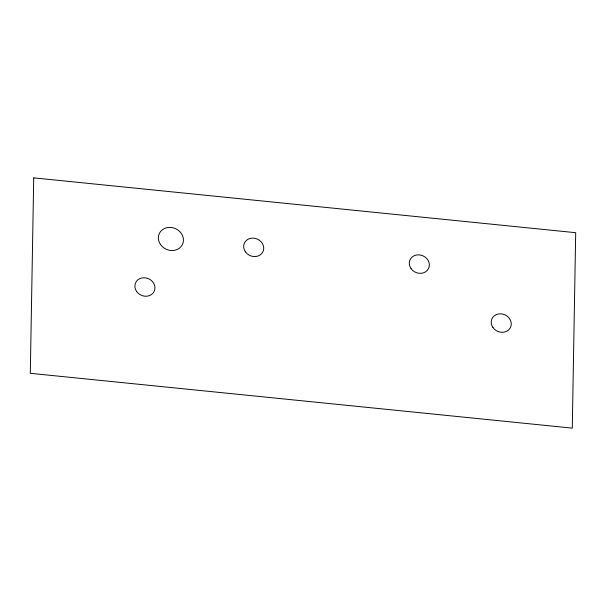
<?xml version="1.0" encoding="UTF-8"?>
<svg xmlns="http://www.w3.org/2000/svg" width="606" height="606" viewBox="0 0 606 606"><rect width="100%" height="100%" fill="white"/><g stroke="black" fill="none" stroke-linecap="round" stroke-linejoin="round"><path stroke-width="0.91" d="M33.724 177.869L30.3 373.304L572.276 428.131L575.7 232.696L33.724 177.869M136.653 291.516A10.234 9.037 24.5 0 0 153.985 291.751A10.234 9.037 24.5 0 0 144.13 277.753A10.234 9.037 24.5 0 0 136.653 291.516M492.958 327.558A10.234 9.037 24.5 0 0 510.29 327.801A10.234 9.037 24.5 0 0 500.427 313.802A10.234 9.037 24.5 0 0 492.958 327.558M411.035 268.602A10.234 9.037 24.5 0 0 428.366 268.837A10.234 9.037 24.5 0 0 418.511 254.838A10.234 9.037 24.5 0 0 411.035 268.602M160.567 244.597A12.794 11.294 24.5 0 0 182.232 244.892A12.794 11.294 24.5 0 0 169.907 227.394A12.794 11.294 24.5 0 0 160.567 244.597M245.43 251.846A10.234 9.037 24.5 0 0 262.762 252.081A10.234 9.037 24.5 0 0 252.907 238.09A10.234 9.037 24.5 0 0 245.43 251.846"/></g></svg>
